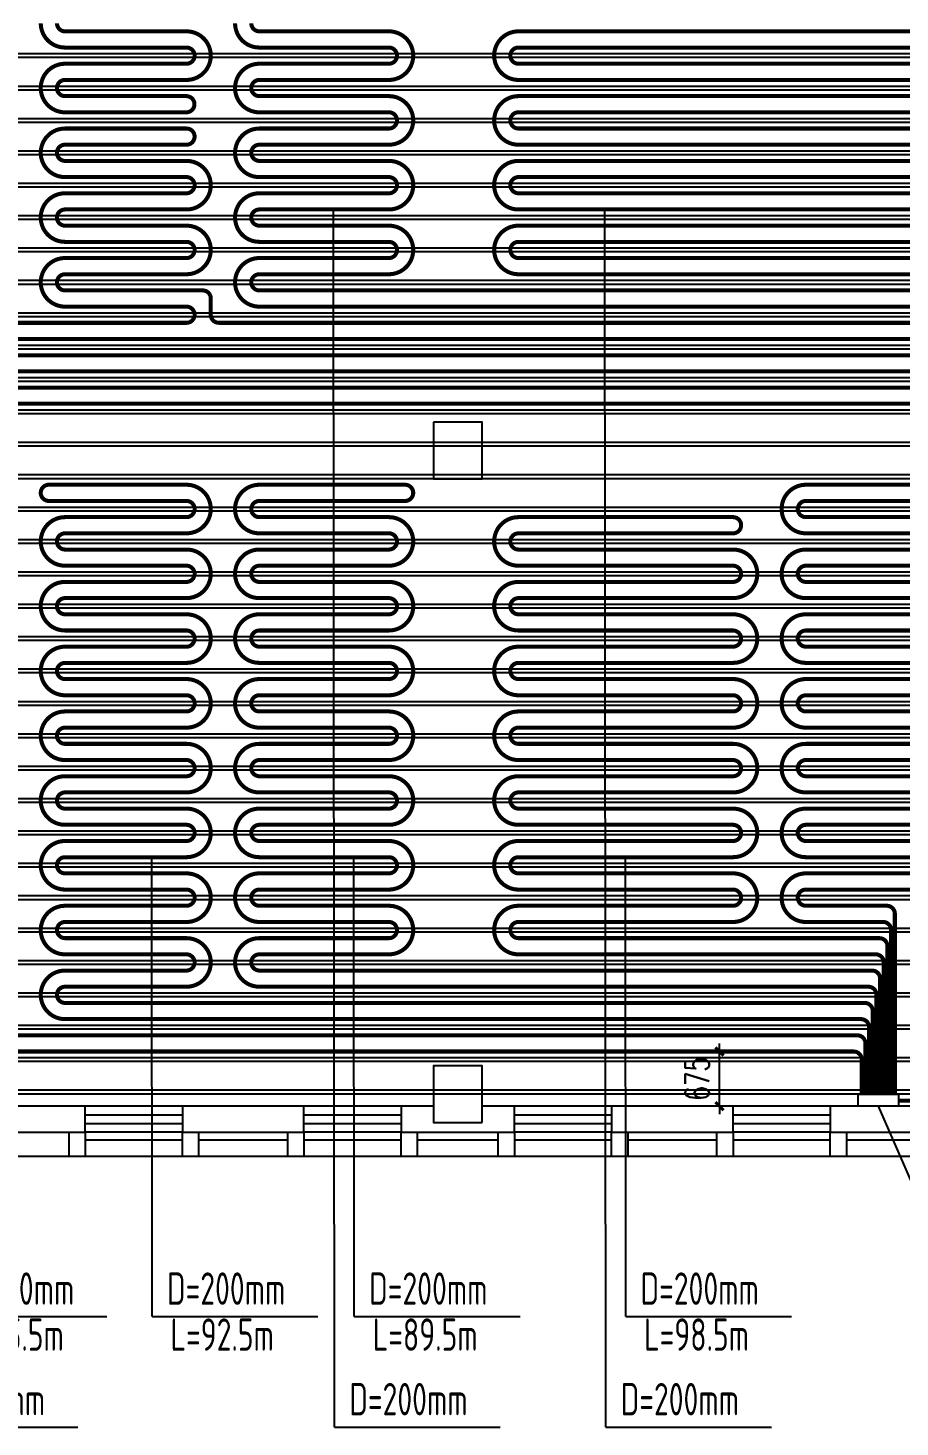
# Model space of a CAD drawing. Extents: x 2430460 to 2514560, y -608375 to -364775.
# Drawn here: x 2486174 to 2496945, y -525996 to -508717 of the extents above; entities that cross this region are included whole.
import ezdxf

# ---------------------------------------------------------------- set-up
doc = ezdxf.new("R2010")
doc.units = 0
doc.header["$LTSCALE"] = 1000
doc.header["$MEASUREMENT"] = 0
for name, color, linetype in [('COLUMN', 9, 'Continuous'), ('EQ-采暖分集水器', 7, 'Continuous'), ('PIPE-地暖供', 4, 'Continuous'), ('PIPE-暖供水', 3, 'Continuous'), ('TH_DIM', 3, 'Continuous'), ('WALL', 9, 'Continuous'), ('WINDOW', 4, 'Continuous'), ('木龙骨', 23, 'Continuous')]:
    doc.layers.add(name, color=color, linetype=linetype)
doc.styles.add('26#标准$0$TSSD_REIN', font='Tssdeng.shx', dxfattribs={"width": 0.7, "bigfont": 'tssdchn.shx'})
doc.styles.add('_TCH_DIM_T3', font='SIMPLEX', dxfattribs={"width": 0.705882, "bigfont": 'GBCBIG'})
doc.dimstyles.new('_TCH_ARCH&&100', dxfattribs={"dimtxt": 297.5, "dimasz": 100, "dimexe": 250, "dimexo": 300, "dimgap": 126.25, "dimtad": 1, "dimdec": 0, "dimzin": 0, "dimdsep": 46, "dimtxsty": '_TCH_DIM_T3', "dimblk": 'ARCHTICK', "dimcen": 0.09, "dimclrt": 7, "dimazin": 2, "dimtfac": 1, "dimtdec": 0, "dimtix": 1, "dimtmove": 2, "dimatfit": 3, "dimfxl": 30, "dimtolj": 1, "dimtzin": 0, "dimarcsym": 0})

# ---------------------------------------------------------------- blocks, each defined once
blk = doc.blocks.new('_FZHK')
blk.add_lwpolyline([(-0.5, -0.5), (0.5, -0.5), (0.5, 0.5), (-0.5, 0.5)], close=True)
blk = doc.blocks.new('$WINLIB2D$00000001')
at = {"color": 0}
for points in [[(-0.5, 0.5), (-0.5, -0.5)], [(-0.5, 0.5), (0.5, 0.5)], [(0.5, -0.5), (0.5, 0.5)], [(0.5, 0.167), (-0.5, 0.167)], [(0.5, -0.167), (-0.5, -0.167)], [(-0.5, -0.5), (0.5, -0.5)]]:
    blk.add_lwpolyline(points, dxfattribs=at)
blk = doc.blocks.new('A$C67117B41')
for points in [[(8899.1, -1913.8), (8899.1, -2213.8), (8699.1, -2213.8), (8699.1, -1913.8)], [(10099.1, -2013.8), (8899.1, -2013.8)], [(10299.1, -1913.8), (10299.1, -2213.8), (10099.1, -2213.8), (10099.1, -1913.8)], [(11399.1, -2013.8), (10299.1, -2013.8)], [(11599.1, -1913.8), (11599.1, -2213.8), (11399.1, -2213.8), (11399.1, -1913.8)], [(12799.1, -2013.8), (11599.1, -2013.8)], [(12999.1, -1913.8), (12999.1, -2213.8), (12799.1, -2213.8), (12799.1, -1913.8)], [(13999.1, -2013.8), (12999.1, -2013.8)], [(14199.1, -1913.8), (14199.1, -2213.8), (13999.1, -2213.8), (13999.1, -1913.8)], [(15399.1, -2013.8), (14199.1, -2013.8)], [(15599.1, -1913.8), (15599.1, -2213.8), (15399.1, -2213.8), (15399.1, -1913.8)], [(16699.1, -2013.8), (15599.1, -2013.8)], [(16899.1, -1913.8), (16899.1, -2213.8), (16699.1, -2213.8), (16699.1, -1913.8)], [(18099.1, -2013.8), (16899.1, -2013.8)], [(18299.1, -1913.8), (18299.1, -2213.8), (18099.1, -2213.8), (18099.1, -1913.8)], [(19399.1, -2013.8), (18299.1, -2013.8)], [(21719.1, -2213.8), (6119.1, -2213.8)]]:
    blk.add_lwpolyline(points)
at = {"layer": 'WALL'}
for p, q in [((8899.1, -1593.8), (7399.1, -1593.8)), ((8899.1, -1913.8), (8899.1, -1593.8)), ((11599.1, -1593.8), (10099.1, -1593.8)), ((10099.1, -1593.8), (10099.1, -1913.8)), ((11599.1, -1913.8), (11599.1, -1593.8)), ((13199.1, -1593.8), (12799.1, -1593.8)), ((12799.1, -1593.8), (12799.1, -1913.8)), ((14199.1, -1593.8), (13799.1, -1593.8)), ((14199.1, -1913.8), (14199.1, -1593.8)), ((16899.1, -1593.8), (15399.1, -1593.8)), ((15399.1, -1593.8), (15399.1, -1913.8)), ((16899.1, -1913.8), (16899.1, -1593.8)), ((19599.1, -1593.8), (18099.1, -1593.8)), ((18099.1, -1593.8), (18099.1, -1913.8)), ((7399.1, -1913.8), (8899.1, -1913.8)), ((10099.1, -1913.8), (11599.1, -1913.8)), ((12799.1, -1913.8), (13499.1, -1913.8)), ((13499.1, -1913.8), (14199.1, -1913.8)), ((15399.1, -1913.8), (16899.1, -1913.8)), ((18099.1, -1913.8), (19599.1, -1913.8))]:
    blk.add_line(p, q, dxfattribs=at)
at = {"layer": 'COLUMN', "yscale": 600, "zscale": 600}
for p, xscale, rotation in [((13499.1, 6506.2), 700, 270), ((13499.1, -1443.8), 699.9990233504213, 90)]:
    blk.add_blockref('_FZHK', p, dxfattribs=dict(at, xscale=xscale, rotation=rotation))
at = {"layer": 'WINDOW', "xscale": 1200, "yscale": -320, "zscale": 1200, "rotation": 180}
for p in [(9499.1, -1753.8), (12199.1, -1753.8), (14799.1, -1753.8), (17499.1, -1753.8)]:
    blk.add_blockref('$WINLIB2D$00000001', p, dxfattribs=at)
blk = doc.blocks.new('_ArchTick')
at = {"color": 0, "linetype": 'ByBlock', "const_width": 0.4}
blk.add_lwpolyline([(-0.5, -0.5), (0.5, 0.5)], dxfattribs=at)
blk = doc.blocks.new('*D572')
at = {"layer": 'Defpoints', "color": 0, "transparency": 16777216}
for p in [(2494715, -521358), (2494939, -521358), (2494939, -522033)]:
    blk.add_point(p, dxfattribs=at)
at = {"layer": 'TH_DIM', "color": 0, "lineweight": -2, "transparency": 16777216}
for p, q in [((2494715, -521358), (2494715, -521258)), ((2494639, -521358), (2494465, -521358)), ((2494715, -522033), (2494715, -521358)), ((2494639, -522033), (2494465, -522033)), ((2494715, -522033), (2494715, -522133))]:
    blk.add_line(p, q, dxfattribs=at)
at = {"layer": 'TH_DIM', "color": 0, "lineweight": -2, "transparency": 16777216, "xscale": 100, "yscale": 100, "zscale": 100}
for p, rotation in [((2494715, -521358), 270), ((2494715, -522033), 90)]:
    blk.add_blockref('_ArchTick', p, dxfattribs=dict(at, rotation=rotation))
at = {"layer": 'TH_DIM', "color": 7, "transparency": 16777216, "insert": (2494440, -521696), "char_height": 297.5, "attachment_point": 5, "rotation": 90, "style": '_TCH_DIM_T3'}
blk.add_mtext('\\A1;675', dxfattribs=at)

msp = doc.modelspace()

# ---------------------------------------------------------------- linework, layer by layer
for p, q in [((2489959.5, -525996.2), (2489948.8, -510958.2)), ((2493311.2, -525996.2), (2493300.4, -510958.2)), ((2487707.7, -524630.8), (2487703.7, -518958.2)), ((2490204.7, -524630.8), (2490200.7, -518958.2)), ((2493556.4, -524630.8), (2493552.4, -518958.2)), ((2496676.2, -522033.2), (2497201, -523238.7)), ((2485101.6, -524630.8), (2487149.3, -524630.8)), ((2487707.7, -524630.8), (2489755.3, -524630.8)), ((2490204.7, -524630.8), (2492252.3, -524630.8)), ((2493556.4, -524630.8), (2495604, -524630.8)), ((2484741, -525996.2), (2486788.6, -525996.2)), ((2489959.5, -525996.2), (2492007.2, -525996.2)), ((2493311.2, -525996.2), (2495358.8, -525996.2))]:
    msp.add_line(p, q)
at = {"layer": 'EQ-采暖分集水器'}
for p, q in [((2496426.2, -521883.2), (2496926.2, -521883.2)), ((2496426.2, -522033.2), (2496426.2, -521883.2)), ((2496426.2, -521883.2), (2496926.2, -521883.2)), ((2496426.2, -522033.2), (2496426.2, -521883.2)), ((2496926.2, -521883.2), (2496926.2, -522033.2)), ((2496926.2, -521883.2), (2496926.2, -522033.2)), ((2496926.2, -522033.2), (2496426.2, -522033.2)), ((2496926.2, -522033.2), (2496426.2, -522033.2))]:
    msp.add_line(p, q, dxfattribs=at)
at = {"layer": 'PIPE-地暖供', "const_width": 50}
for points in [[(2486532, -508658.2, 0.4142136), (2486632, -508758.2), (2488132, -508758.2, -0.4142136), (2488432, -509058.2, -0.4142136), (2488132, -509358.2), (2486632, -509358.2, 0.4142136), (2486532, -509458.2, 0.4142136), (2486632, -509558.2), (2488130.2, -509558.2, -0.4128983), (2488230.2, -509657.7), (2488230.2, -509657.7, -0.41553), (2488130.2, -509758.2), (2486632, -509758.2, -0.4142136), (2486332, -509458.2, -0.4142136), (2486632, -509158.2), (2488132, -509158.2, 0.4142136), (2488232, -509058.2, 0.4142136), (2488132, -508958.2), (2486632, -508958.2, -0.4142136), (2486332, -508658.2, -0.4142136)], [(2498141.2, -512158.2), (2489032, -512158.2, -0.4142136), (2488732, -511858.2, -0.4142136), (2489032, -511558.2), (2490632, -511558.2, 0.4142136), (2490732, -511458.2, 0.4142136), (2490632, -511358.2), (2489032, -511358.2, -0.4142136), (2488732, -511058.2, -0.4142136), (2489032, -510758.2), (2490632, -510758.2, 0.4142136), (2490732, -510658.2, 0.4142136), (2490632, -510558.2), (2489032, -510558.2, -0.4142136), (2488732, -510258.2, -0.4142136), (2489032, -509958.2), (2490632, -509958.2, 0.4142136), (2490732, -509858.2, 0.4142136), (2490632, -509758.2), (2489032, -509758.2, -0.4142136), (2488732, -509458.2, -0.4142136), (2489032, -509158.2), (2490632, -509158.2, 0.4142136), (2490732, -509058.2, 0.4142136), (2490632, -508958.2), (2489032, -508958.2, -0.4142136), (2488732, -508658.2, -0.4142136)], [(2488932, -508658.2, 0.4142136), (2489032, -508758.2), (2490632, -508758.2, -0.4142136), (2490932, -509058.2, -0.4142136), (2490632, -509358.2), (2489032, -509358.2, 0.4142136), (2488932, -509458.2, 0.4142136), (2489032, -509558.2), (2490632, -509558.2, -0.4142136), (2490932, -509858.2, -0.4142136), (2490632, -510158.2), (2489032, -510158.2, 0.4142136), (2488932, -510258.2, 0.4142136), (2489032, -510358.2), (2490632, -510358.2, -0.4142136), (2490932, -510658.2, -0.4142136), (2490632, -510958.2), (2489032, -510958.2, 0.4142136), (2488932, -511058.2, 0.4142136), (2489032, -511158.2), (2490632, -511158.2, -0.4142136), (2490932, -511458.2, -0.4142136), (2490632, -511758.2), (2489032, -511758.2, 0.4142136), (2488932, -511858.2, 0.4142136), (2489032, -511958.2), (2498135.9, -511958.2, -0.116451)], [(2498632, -509358.2), (2492232, -509358.2, -0.4142136), (2491932, -509058.2, -0.4142136), (2492232, -508758.2), (2498632, -508758.2, -0.4142136)], [(2498632, -508958.2), (2492232, -508958.2, 0.4142136), (2492132, -509058.2, 0.4142136), (2492232, -509158.2), (2498632, -509158.2, -0.4142136)], [(2498632, -510158.2), (2492232, -510158.2, -0.4142136), (2491932, -509858.2, -0.4142136), (2492232, -509558.2), (2498632, -509558.2, 0.4142136)], [(2498632, -509758.2), (2492232, -509758.2, 0.4142136), (2492132, -509858.2, 0.4142136), (2492232, -509958.2), (2498632, -509958.2, -0.4142136)], [(2484332, -512358.2), (2488132, -512358.2, 0.4142136), (2488232, -512258.2), (2488232, -512258.2, 0.4142136), (2488132, -512158.2), (2486632, -512158.2, -0.4142136), (2486332, -511858.2, -0.4142136), (2486632, -511558.2), (2488132, -511558.2, 0.4142136), (2488232, -511458.2, 0.4142136), (2488132, -511358.2), (2486632, -511358.2, -0.4142136), (2486332, -511058.2, -0.4142136), (2486632, -510758.2), (2488132, -510758.2, 0.4142136), (2488232, -510658.2, 0.4142136), (2488132, -510558.2), (2486632, -510558.2, -0.4142136), (2486332, -510258.2, -0.4142136), (2486632, -509958.2), (2488132, -509958.2, -0.4142136), (2488232, -510058.2, -0.4142136), (2488132, -510158.2), (2486632, -510158.2, 0.4142136), (2486532, -510258.2, 0.4142136), (2486632, -510358.2), (2488132, -510358.2, -0.4142136), (2488432, -510658.2, -0.4142136), (2488132, -510958.2), (2486632, -510958.2, 0.4142136), (2486532, -511058.2, 0.4142136), (2486632, -511158.2), (2488132, -511158.2, -0.4142136), (2488432, -511458.2, -0.4142136), (2488132, -511758.2), (2486632, -511758.2, 0.4142136), (2486532, -511858.2, 0.4142136), (2486632, -511958.2), (2488332, -511958.2, -0.4142136), (2488432, -512058.2), (2488432, -512258.2, 0.4142136), (2488532, -512358.2), (2498146.8, -512358.2, -0.0630159)], [(2498632, -510958.2), (2492232, -510958.2, -0.4142136), (2491932, -510658.2, -0.4142136), (2492232, -510358.2), (2498632, -510358.2, 0.4142136)], [(2498632, -510558.2), (2492232, -510558.2, 0.4142136), (2492132, -510658.2, 0.4142136), (2492232, -510758.2), (2498632, -510758.2, -0.4142136)], [(2498130.9, -511758.2), (2492232, -511758.2, -0.4142136), (2491932, -511458.2, -0.4142136), (2492232, -511158.2), (2498632, -511158.2, 0.4142136)], [(2498632, -511358.2), (2492232, -511358.2, 0.4142136), (2492132, -511458.2, 0.4142136), (2492232, -511558.2), (2498126.4, -511558.2, -0.1611217)], [(2499432, -512730.9), (2498166.2, -512559.1, 0.033741), (2498152.7, -512558.2), (2484332, -512558.2, -0.4142136)], [(2478732, -513158.2), (2498148.2, -513158.2, 0.0562462), (2498170.5, -513155.7), (2499432, -512867.3)], [(2480932, -512758.2), (2498158.8, -512758.2, -0.0035718), (2498160.2, -512758.2), (2499432, -512776.4)], [(2499432, -512821.8), (2498164.8, -512957.6, -0.0266947), (2498154.1, -512958.2), (2480932, -512958.2, -0.4142136)], [(2499432, -512912.7), (2498175.5, -513352.6, -0.0843813), (2498142.5, -513358.2), (2478732, -513358.2, -0.4142136)], [(2496562.6, -521883.2), (2496562.6, -521058.2, 0.4142136), (2496462.6, -520958.2), (2486632, -520958.2, -0.4142136), (2486332, -520658.2, -0.4142136), (2486632, -520358.2), (2488132, -520358.2, 0.4142136), (2488232, -520258.2, 0.4142136), (2488132, -520158.2), (2486632, -520158.2, -0.4142136), (2486332, -519858.2, -0.4142136), (2486632, -519558.2), (2488132, -519558.2, 0.4142136), (2488232, -519458.2, 0.4142136), (2488132, -519358.2), (2486632, -519358.2, -0.4142136), (2486332, -519058.2, -0.4142136), (2486632, -518758.2), (2488132, -518758.2, 0.4142136), (2488232, -518658.2, 0.4142136), (2488132, -518558.2), (2486632, -518558.2, -0.4142136), (2486332, -518258.2, -0.4142136), (2486632, -517958.2), (2488132, -517958.2, 0.4142136), (2488232, -517858.2, 0.4142136), (2488132, -517758.2), (2486632, -517758.2, -0.4142136), (2486332, -517458.2, -0.4142136), (2486632, -517158.2), (2488132, -517158.2, 0.4142136), (2488232, -517058.2, 0.4142136), (2488132, -516958.2), (2486632, -516958.2, -0.4142136), (2486332, -516658.2, -0.4142136), (2486632, -516358.2), (2488132, -516358.2, 0.4142136), (2488232, -516258.2, 0.4142136), (2488132, -516158.2), (2486632, -516158.2, -0.4142136), (2486332, -515858.2, -0.4142136), (2486632, -515558.2), (2488132, -515558.2, 0.4142136), (2488232, -515458.2, 0.4142136), (2488132, -515358.2), (2486632, -515358.2, -0.4142136), (2486332, -515058.2, -0.4142136), (2486632, -514758.2), (2488132, -514758.2, 0.4142136), (2488232, -514658.2, 0.4142136), (2488132, -514558.2), (2486432, -514558.2, -0.4142136), (2486332, -514458.2), (2486332, -514458.2, -0.4142136), (2486432, -514358.2), (2488132, -514358.2, -0.4142136), (2488432, -514658.2, -0.4142136), (2488132, -514958.2), (2486632, -514958.2, 0.4142136), (2486532, -515058.2, 0.4142136), (2486632, -515158.2), (2488132, -515158.2, -0.4142136), (2488432, -515458.2, -0.4142136), (2488132, -515758.2), (2486632, -515758.2, 0.4142136), (2486532, -515858.2, 0.4142136), (2486632, -515958.2), (2488132, -515958.2, -0.4142136), (2488432, -516258.2, -0.4142136), (2488132, -516558.2), (2486632, -516558.2, 0.4142136), (2486532, -516658.2, 0.4142136), (2486632, -516758.2), (2488132, -516758.2, -0.4142136), (2488432, -517058.2, -0.4142136), (2488132, -517358.2), (2486632, -517358.2, 0.4142136), (2486532, -517458.2, 0.4142136), (2486632, -517558.2), (2488132, -517558.2, -0.4142136), (2488432, -517858.2, -0.4142136), (2488132, -518158.2), (2486632, -518158.2, 0.4142136), (2486532, -518258.2, 0.4142136), (2486632, -518358.2), (2488132, -518358.2, -0.4142136), (2488432, -518658.2, -0.4142136), (2488132, -518958.2), (2486632, -518958.2, 0.4142136), (2486532, -519058.2, 0.4142136), (2486632, -519158.2), (2488132, -519158.2, -0.4142136), (2488432, -519458.2, -0.4142136), (2488132, -519758.2), (2486632, -519758.2, 0.4142136), (2486532, -519858.2, 0.4142136), (2486632, -519958.2), (2488132, -519958.2, -0.4142136), (2488432, -520258.2, -0.4142136), (2488132, -520558.2), (2486632, -520558.2, 0.4142136), (2486532, -520658.2, 0.4142136), (2486632, -520758.2), (2496508, -520758.2, -0.4142136), (2496608, -520858.2), (2496608, -521883.2)], [(2496653.5, -521883.2), (2496653.5, -520658.2, 0.4142136), (2496553.5, -520558.2), (2489032, -520558.2, -0.4142136), (2488732, -520258.2, -0.4142136), (2489032, -519958.2), (2490632, -519958.2, 0.4142136), (2490732, -519858.2, 0.4142136), (2490632, -519758.2), (2489032, -519758.2, -0.4142136), (2488732, -519458.2, -0.4142136), (2489032, -519158.2), (2490632, -519158.2, 0.4142136), (2490732, -519058.2, 0.4142136), (2490632, -518958.2), (2489032, -518958.2, -0.4142136), (2488732, -518658.2, -0.4142136), (2489032, -518358.2), (2490632, -518358.2, 0.4142136), (2490732, -518258.2, 0.4142136), (2490632, -518158.2), (2489032, -518158.2, -0.4142136), (2488732, -517858.2, -0.4142136), (2489032, -517558.2), (2490632, -517558.2, 0.4142136), (2490732, -517458.2, 0.4142136), (2490632, -517358.2), (2489032, -517358.2, -0.4142136), (2488732, -517058.2, -0.4142136), (2489032, -516758.2), (2490632, -516758.2, 0.4142136), (2490732, -516658.2, 0.4142136), (2490632, -516558.2), (2489032, -516558.2, -0.4142136), (2488732, -516258.2, -0.4142136), (2489032, -515958.2), (2490632, -515958.2, 0.4142136), (2490732, -515858.2, 0.4142136), (2490632, -515758.2), (2489032, -515758.2, -0.4142136), (2488732, -515458.2, -0.4142136), (2489032, -515158.2), (2490632, -515158.2, 0.4142136), (2490732, -515058.2, 0.4142136), (2490632, -514958.2), (2489032, -514958.2, -0.4142136), (2488732, -514658.2, -0.4142136), (2489032, -514358.2), (2490832, -514358.2, -0.4142136), (2490932, -514458.2, -0.4142136), (2490832, -514558.2), (2489032, -514558.2, 0.4142136), (2488932, -514658.2, 0.4142136), (2489032, -514758.2), (2490632, -514758.2, -0.4142136), (2490932, -515058.2, -0.4142136), (2490632, -515358.2), (2489032, -515358.2, 0.4142136), (2488932, -515458.2, 0.4142136), (2489032, -515558.2), (2490632, -515558.2, -0.4142136), (2490932, -515858.2, -0.4142136), (2490632, -516158.2), (2489032, -516158.2, 0.4142136), (2488932, -516258.2, 0.4142136), (2489032, -516358.2), (2490632, -516358.2, -0.4142136), (2490932, -516658.2, -0.4142136), (2490632, -516958.2), (2489032, -516958.2, 0.4142136), (2488932, -517058.2, 0.4142136), (2489032, -517158.2), (2490632, -517158.2, -0.4142136), (2490932, -517458.2, -0.4142136), (2490632, -517758.2), (2489032, -517758.2, 0.4142136), (2488932, -517858.2, 0.4142136), (2489032, -517958.2), (2490632, -517958.2, -0.4142136), (2490932, -518258.2, -0.4142136), (2490632, -518558.2), (2489032, -518558.2, 0.4142136), (2488932, -518658.2, 0.4142136), (2489032, -518758.2), (2490632, -518758.2, -0.4142136), (2490932, -519058.2, -0.4142136), (2490632, -519358.2), (2489032, -519358.2, 0.4142136), (2488932, -519458.2, 0.4142136), (2489032, -519558.2), (2490632, -519558.2, -0.4142136), (2490932, -519858.2, -0.4142136), (2490632, -520158.2), (2489032, -520158.2, 0.4142136), (2488932, -520258.2, 0.4142136), (2489032, -520358.2), (2496598.9, -520358.2, -0.4142136), (2496698.9, -520458.2), (2496698.9, -521883.2)], [(2498632, -514958.2), (2495782, -514958.2, -0.4142136), (2495482, -514658.2, -0.4142136), (2495782, -514358.2), (2498632, -514358.2, -0.4142136)], [(2498632, -514558.2), (2495782, -514558.2, 0.4142136), (2495682, -514658.2, 0.4142136), (2495782, -514758.2), (2498632, -514758.2, -0.4142136)], [(2496744.4, -521883.2), (2496744.4, -520258.2, 0.4142136), (2496644.4, -520158.2), (2492232, -520158.2, -0.4142136), (2491932, -519858.2, -0.4142136), (2492232, -519558.2), (2494882, -519558.2, 0.4142136), (2494982, -519458.2, 0.4142136), (2494882, -519358.2), (2492232, -519358.2, -0.4142136), (2491932, -519058.2, -0.4142136), (2492232, -518758.2), (2494882, -518758.2, 0.4142136), (2494982, -518658.2, 0.4142136), (2494882, -518558.2), (2492232, -518558.2, -0.4142136), (2491932, -518258.2, -0.4142136), (2492232, -517958.2), (2494882, -517958.2, 0.4142136), (2494982, -517858.2, 0.4142136), (2494882, -517758.2), (2492232, -517758.2, -0.4142136), (2491932, -517458.2, -0.4142136), (2492232, -517158.2), (2494882, -517158.2, 0.4142136), (2494982, -517058.2, 0.4142136), (2494882, -516958.2), (2492232, -516958.2, -0.4142136), (2491932, -516658.2, -0.4142136), (2492232, -516358.2), (2494882, -516358.2, 0.4142136), (2494982, -516258.2, 0.4142136), (2494882, -516158.2), (2492232, -516158.2, -0.4142136), (2491932, -515858.2, -0.4142136), (2492232, -515558.2), (2494882, -515558.2, 0.4142136), (2494982, -515458.2, 0.4142136), (2494882, -515358.2), (2492232, -515358.2, -0.4142136), (2491932, -515058.2, -0.4142136), (2492232, -514758.2), (2494882, -514758.2, -0.4142136), (2494982, -514858.2, -0.4142136), (2494882, -514958.2), (2492232, -514958.2, 0.4142136), (2492132, -515058.2, 0.4142136), (2492232, -515158.2), (2494882, -515158.2, -0.4142136), (2495182, -515458.2, -0.4142136), (2494882, -515758.2), (2492232, -515758.2, 0.4142136), (2492132, -515858.2, 0.4142136), (2492232, -515958.2), (2494882, -515958.2, -0.4142136), (2495182, -516258.2, -0.4142136), (2494882, -516558.2), (2492232, -516558.2, 0.4142136), (2492132, -516658.2, 0.4142136), (2492232, -516758.2), (2494882, -516758.2, -0.4142136), (2495182, -517058.2, -0.4142136), (2494882, -517358.2), (2492232, -517358.2, 0.4142136), (2492132, -517458.2, 0.4142136), (2492232, -517558.2), (2494882, -517558.2, -0.4142136), (2495182, -517858.2, -0.4142136), (2494882, -518158.2), (2492232, -518158.2, 0.4142136), (2492132, -518258.2, 0.4142136), (2492232, -518358.2), (2494882, -518358.2, -0.4142136), (2495182, -518658.2, -0.4142136), (2494882, -518958.2), (2492232, -518958.2, 0.4142136), (2492132, -519058.2, 0.4142136), (2492232, -519158.2), (2494882, -519158.2, -0.4142136), (2495182, -519458.2, -0.4142136), (2494882, -519758.2), (2492232, -519758.2, 0.4142136), (2492132, -519858.2, 0.4142136), (2492232, -519958.2), (2496689.8, -519958.2, -0.4142136), (2496789.8, -520058.2), (2496789.8, -521883.2)], [(2498632, -515758.2), (2495782, -515758.2, -0.4142136), (2495482, -515458.2, -0.4142136), (2495782, -515158.2), (2498632, -515158.2, 0.4142136)], [(2498632, -515358.2), (2495782, -515358.2, 0.4142136), (2495682, -515458.2, 0.4142136), (2495782, -515558.2), (2498632, -515558.2, -0.4142136)], [(2498632, -516558.2), (2495782, -516558.2, -0.4142136), (2495482, -516258.2, -0.4142136), (2495782, -515958.2), (2498632, -515958.2, 0.4142136)], [(2498632, -516158.2), (2495782, -516158.2, 0.4142136), (2495682, -516258.2, 0.4142136), (2495782, -516358.2), (2498632, -516358.2, -0.4142136)], [(2498632, -517358.2), (2495782, -517358.2, -0.4142136), (2495482, -517058.2, -0.4142136), (2495782, -516758.2), (2498632, -516758.2, 0.4142136)], [(2498632, -516958.2), (2495782, -516958.2, 0.4142136), (2495682, -517058.2, 0.4142136), (2495782, -517158.2), (2498632, -517158.2, -0.4142136)], [(2498632, -518158.2), (2495782, -518158.2, -0.4142136), (2495482, -517858.2, -0.4142136), (2495782, -517558.2), (2498632, -517558.2, 0.4142136)], [(2498632, -517758.2), (2495782, -517758.2, 0.4142136), (2495682, -517858.2, 0.4142136), (2495782, -517958.2), (2498632, -517958.2, -0.4142136)], [(2498632, -518958.2), (2495782, -518958.2, -0.4142136), (2495482, -518658.2, -0.4142136), (2495782, -518358.2), (2498632, -518358.2, 0.4142136)], [(2498632, -518558.2), (2495782, -518558.2, 0.4142136), (2495682, -518658.2, 0.4142136), (2495782, -518758.2), (2498632, -518758.2, -0.4142136)], [(2496835.3, -521883.2), (2496835.3, -519858.2, 0.4142136), (2496735.3, -519758.2), (2495782, -519758.2, -0.4142136), (2495482, -519458.2, -0.4142136), (2495782, -519158.2), (2498632, -519158.2, 0.4142136)], [(2498632, -519358.2), (2495782, -519358.2, 0.4142136), (2495682, -519458.2, 0.4142136), (2495782, -519558.2), (2496780.7, -519558.2, -0.4142136), (2496880.7, -519658.2), (2496880.7, -521883.2)], [(2484332, -521158.2), (2496417.1, -521158.2, -0.4142136), (2496517.1, -521258.2), (2496517.1, -521883.2)], [(2496471.6, -521883.2), (2496471.6, -521458.2, 0.4142136), (2496371.6, -521358.2), (2484332, -521358.2, -0.4142136)]]:
    msp.add_lwpolyline(points, format="xyb", dxfattribs=at)
at = {"layer": 'PIPE-暖供水', "linetype": 'Continuous', "const_width": 50}
msp.add_lwpolyline([(2497276.2, -521966.9), (2496926.2, -521966.9)], dxfattribs=at)
at = {"layer": '木龙骨', "color": 253}
for points in [[(2459782, -509033.2), (2499582, -509033.2), (2499582, -509083.2), (2459782, -509083.2)], [(2459782, -509433.2), (2499582, -509433.2), (2499582, -509483.2), (2459782, -509483.2)], [(2459782, -509833.2), (2499582, -509833.2), (2499582, -509883.2), (2459782, -509883.2)], [(2459782, -510233.2), (2499582, -510233.2), (2499582, -510283.2), (2459782, -510283.2)], [(2459782, -510633.2), (2499582, -510633.2), (2499582, -510683.2), (2459782, -510683.2)], [(2459782, -511033.2), (2499582, -511033.2), (2499582, -511083.2), (2459782, -511083.2)], [(2459782, -511433.2), (2499582, -511433.2), (2499582, -511483.2), (2459782, -511483.2)], [(2443182, -511833.2), (2499582, -511833.2), (2499582, -511883.2), (2443182, -511883.2)], [(2443182, -512233.2), (2499582, -512233.2), (2499582, -512283.2), (2443182, -512283.2)], [(2443182, -512633.2), (2499582, -512633.2), (2499582, -512683.2), (2443182, -512683.2)], [(2443182, -513033.2), (2499582, -513033.2), (2499582, -513083.2), (2443182, -513083.2)], [(2443182, -513433.2), (2499582, -513433.2), (2499582, -513483.2), (2443182, -513483.2)], [(2443182, -513833.2), (2499082, -513833.2), (2499082, -513883.2), (2443182, -513883.2)], [(2443182, -514233.2), (2499082, -514233.2), (2499082, -514283.2), (2443182, -514283.2)], [(2443182, -514633.2), (2499582, -514633.2), (2499582, -514683.2), (2443182, -514683.2)], [(2443182, -515033.2), (2499582, -515033.2), (2499582, -515083.2), (2443182, -515083.2)], [(2443182, -515433.2), (2499582, -515433.2), (2499582, -515483.2), (2443182, -515483.2)], [(2443182, -515833.2), (2499582, -515833.2), (2499582, -515883.2), (2443182, -515883.2)], [(2443182, -516233.2), (2499582, -516233.2), (2499582, -516283.2), (2443182, -516283.2)], [(2443182, -516633.2), (2499582, -516633.2), (2499582, -516683.2), (2443182, -516683.2)], [(2443182, -517033.2), (2499582, -517033.2), (2499582, -517083.2), (2443182, -517083.2)], [(2443182, -517433.2), (2499582, -517433.2), (2499582, -517483.2), (2443182, -517483.2)], [(2443182, -517833.2), (2499582, -517833.2), (2499582, -517883.2), (2443182, -517883.2)], [(2443182, -518233.2), (2499582, -518233.2), (2499582, -518283.2), (2443182, -518283.2)], [(2443182, -518633.2), (2499582, -518633.2), (2499582, -518683.2), (2443182, -518683.2)], [(2443182, -519033.2), (2499582, -519033.2), (2499582, -519083.2), (2443182, -519083.2)], [(2443182, -519433.2), (2499582, -519433.2), (2499582, -519483.2), (2443182, -519483.2)], [(2443182, -519833.2), (2499582, -519833.2), (2499582, -519883.2), (2443182, -519883.2)], [(2443182, -520233.2), (2499582, -520233.2), (2499582, -520283.2), (2443182, -520283.2)], [(2443182, -520633.2), (2499582, -520633.2), (2499582, -520683.2), (2443182, -520683.2)], [(2443182, -521033.2), (2499582, -521033.2), (2499582, -521083.2), (2443182, -521083.2)], [(2443182, -521433.2), (2499582, -521433.2), (2499582, -521483.2), (2443182, -521483.2)], [(2443182, -521833.2), (2499182, -521833.2), (2499182, -521883.2), (2443182, -521883.2)]]:
    msp.add_lwpolyline(points, dxfattribs=at)

# ---------------------------------------------------------------- block references
msp.add_blockref('A$C67117B41', (2477982.9, -520439.4))

# ---------------------------------------------------------------- texts
at = {"char_height": 400, "width": 1509.222, "attachment_point": 7, "style": '26#标准$0$TSSD_REIN'}
for s, insert in [('D=200mm', (2485284.2, -524486.4)), ('D=200mm', (2487890.3, -524486.4)), ('D=200mm', (2490387.3, -524486.4)), ('D=200mm', (2493739, -524486.4)), ('L=95.5m', (2485328.2, -525054.6)), ('L=92.5m', (2487934.2, -525054.6)), ('L=89.5m', (2490431.3, -525054.6)), ('L=98.5m', (2493782.9, -525054.6)), ('D=200mm', (2484923.6, -525851.8)), ('D=200mm', (2490142.1, -525851.8)), ('D=200mm', (2493493.8, -525851.8))]:
    msp.add_mtext(s, dxfattribs=dict(at, insert=insert))

# ---------------------------------------------------------------- dimensions: what is measured, and where the dimension line sits
at = {"layer": 'TH_DIM'}
dim = msp.add_aligned_dim(p1=(2494939.4, -522033.2), p2=(2494939.4, -521358.2), distance=224.5, dimstyle='_TCH_ARCH&&100', dxfattribs=at)
dim.commit()
dim.dimension.update_dxf_attribs({"geometry": '*D572', "text_midpoint": (2494439.8, -521695.7)})

doc.saveas('drawing.dxf')
